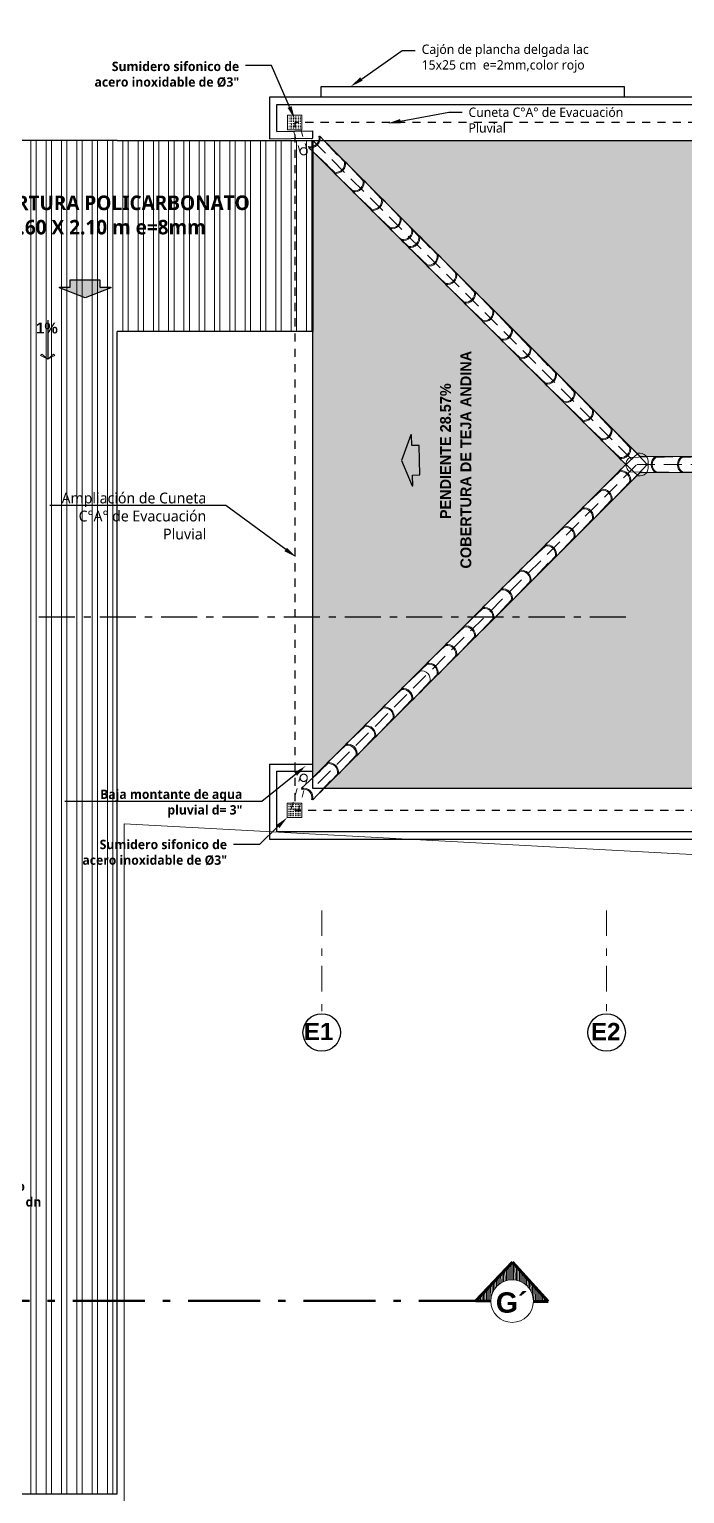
# Model space of a CAD drawing. Header units: metres. Extents: x 27 to 147, y -173 to 8.
# Drawn here: x 86.76 to 95.86, y -70.51 to -50.19 of the extents above; entities that cross this region are included whole.
import ezdxf
from ezdxf import colors
from ezdxf.entities.mleader import LeaderData, LeaderLine
from ezdxf.enums import TextEntityAlignment as Align
from ezdxf.math import Vec2, Vec3

# ---------------------------------------------------------------- set-up
doc = ezdxf.new("R2010")
doc.units = ezdxf.units.M
for name, pattern in [('1CORTE', [1.5, 1, -0.25, 0, -0.25]), ('ACAD_ISO03W100', [30, 12, -18]), ('ACAD_ISO04W100', [30, 24, -3, 0, -3]), ('DASHED2', [0.375, 0.25, -0.125]), ('Dot & Dashed', [0.670278, 0.352778, -0.176389, 0, -0.141111]), ('HIDDEN2', [0.1875, 0.125, -0.0625])]:
    doc.linetypes.add(name, pattern=pattern)
for name, color, linetype, lineweight in [('1', 7, 'Continuous', 5), ('2D Drafting - General_Pen_No__46', 7, 'Continuous', 25), ('A-TRAZO', 7, 'Continuous', 5), ('AA. Proyeccion Corte', 10, '1CORTE', 50), ('CORTE_EJE', 31, 'ACAD_ISO04W100', 80), ('Cotas varias El', 253, 'Continuous', 13), ('Estructura CAJON', 7, 'Continuous', 25), ('GRAFO 0 BLANCO', 7, 'Continuous', 0), ('grafo 2', 31, 'Continuous', 20), ('GRAFO 4', 7, 'Continuous', 30), ('GRAFO01', 7, 'Continuous', 0), ('I.S. CANALES EN TECHOS', 12, 'Continuous', 40), ('Interior - Mobiliario', 7, 'Continuous', 5), ('letras sr', 7, 'Continuous', 5), ('linea0016', 144, 'HIDDEN2', 9), ('Lineas Referencia', 73, 'Continuous', 13), ('Mobiliario interno', 251, 'Continuous', 0), ('teja andina', 252, 'Continuous', 0), ('TEJAS ANDINA', 253, 'Continuous', 0), ('TEXTOS-SUBTITULO', 7, 'Continuous', 30)]:
    doc.layers.add(name, color=color, linetype=linetype, lineweight=lineweight)
for name, color, linetype, lineweight, true_color in [('Estructura Compleja - Cubiertas_Pen_No__92', 7, 'Continuous', 13, 0xbf8080), ('Estructura – Carga_Pen_No__87', 7, 'Continuous', 20, 0x6a6a6a), ('Interior - Furniture _Pen_No__3', 7, 'Continuous', 18, 0xff6600), ('Interior - Mobiliario _Pluma_Nº__3', 7, 'Continuous', 18, 0xff6600)]:
    doc.layers.add(name, color=color, linetype=linetype, lineweight=lineweight, true_color=true_color)
doc.layers.add('perimetroooo', color=3, linetype='Continuous')
doc.styles.add('Generales', font='trebuc.ttf', dxfattribs={"height": 0.1})
doc.styles.add('GENERATED_STYLE_1', font='arialbd.ttf')
doc.styles.add('GENERATED_STYLE_2', font='arial.ttf')
doc.styles.add('Santa Rosa 1 50', font='trebuc.ttf')
doc.styles.get("Standard").update_dxf_attribs({"font": 'arial.ttf'})
doc.styles.add('TURBO_BASS', font='swisseb.ttf')

# ---------------------------------------------------------------- blocks, each defined once
blk = doc.blocks.new('Red 18')
at = {"layer": 'GRAFO 0 BLANCO', "linetype": 'Continuous'}
for p, q in [((0.05, 0.204), (0.046, 0.204)), ((0.046, 0.204), (0.046, 0.2)), ((0.046, 0.2), (0.046, 0.204)), ((0.046, 0.204), (0.05, 0.204)), ((0.05, 0.2), (0.05, 0.204)), ((0.05, 0.204), (0.05, 0.2)), ((0.079, 0.204), (0.071, 0.204)), ((0.071, 0.204), (0.071, 0.2)), ((0.071, 0.204), (0.079, 0.204)), ((0.071, 0.2), (0.071, 0.204)), ((0.079, 0.2), (0.079, 0.204)), ((0.079, 0.204), (0.079, 0.2)), ((0.113, 0.204), (0.104, 0.204)), ((0.104, 0.204), (0.104, 0.2)), ((0.104, 0.204), (0.113, 0.204)), ((0.104, 0.2), (0.104, 0.204)), ((0.113, 0.2), (0.113, 0.204)), ((0.113, 0.204), (0.113, 0.2)), ((0.146, 0.204), (0.138, 0.204)), ((0.138, 0.204), (0.138, 0.2)), ((0.138, 0.204), (0.146, 0.204)), ((0.138, 0.2), (0.138, 0.204)), ((0.146, 0.2), (0.146, 0.204)), ((0.146, 0.204), (0.146, 0.2)), ((0.179, 0.204), (0.171, 0.204)), ((0.171, 0.204), (0.171, 0.2)), ((0.171, 0.204), (0.179, 0.204)), ((0.171, 0.2), (0.171, 0.204)), ((0.179, 0.2), (0.179, 0.204)), ((0.179, 0.204), (0.179, 0.2)), ((0.204, 0.204), (0.2, 0.204)), ((0.2, 0.204), (0.2, 0.2)), ((0.2, 0.2), (0.2, 0.204)), ((0.2, 0.204), (0.204, 0.204)), ((0.204, 0.2), (0.204, 0.204)), ((0.204, 0.204), (0.204, 0.2)), ((0.046, 0.2), (0.05, 0.2)), ((0.05, 0.2), (0.046, 0.2)), ((0.05, 0.179), (0.046, 0.179)), ((0.046, 0.179), (0.046, 0.171)), ((0.046, 0.171), (0.046, 0.179)), ((0.046, 0.179), (0.05, 0.179)), ((0.046, 0.171), (0.05, 0.171)), ((0.05, 0.171), (0.046, 0.171)), ((0.05, 0.146), (0.046, 0.146)), ((0.046, 0.146), (0.046, 0.138)), ((0.046, 0.138), (0.046, 0.146)), ((0.046, 0.146), (0.05, 0.146)), ((0.046, 0.138), (0.05, 0.138)), ((0.05, 0.138), (0.046, 0.138)), ((0.05, 0.113), (0.046, 0.113)), ((0.046, 0.113), (0.046, 0.104)), ((0.046, 0.104), (0.046, 0.113)), ((0.046, 0.113), (0.05, 0.113)), ((0.046, 0.104), (0.05, 0.104)), ((0.05, 0.104), (0.046, 0.104)), ((0.05, 0.079), (0.046, 0.079)), ((0.046, 0.079), (0.046, 0.071)), ((0.046, 0.071), (0.046, 0.079)), ((0.046, 0.079), (0.05, 0.079)), ((0.046, 0.071), (0.05, 0.071)), ((0.05, 0.071), (0.046, 0.071)), ((0.05, 0.05), (0.046, 0.05)), ((0.046, 0.05), (0.046, 0.046)), ((0.046, 0.046), (0.046, 0.05)), ((0.046, 0.05), (0.05, 0.05)), ((0.046, 0.046), (0.05, 0.046)), ((0.05, 0.046), (0.046, 0.046)), ((0.05, 0.171), (0.05, 0.179)), ((0.05, 0.179), (0.05, 0.171)), ((0.05, 0.138), (0.05, 0.146)), ((0.05, 0.146), (0.05, 0.138)), ((0.05, 0.104), (0.05, 0.113)), ((0.05, 0.113), (0.05, 0.104)), ((0.05, 0.071), (0.05, 0.079)), ((0.05, 0.079), (0.05, 0.071)), ((0.05, 0.046), (0.05, 0.05)), ((0.05, 0.05), (0.05, 0.046)), ((0.071, 0.2), (0.079, 0.2)), ((0.079, 0.2), (0.071, 0.2)), ((0.079, 0.179), (0.071, 0.179)), ((0.071, 0.179), (0.071, 0.171)), ((0.071, 0.171), (0.071, 0.179)), ((0.071, 0.179), (0.079, 0.179)), ((0.071, 0.171), (0.079, 0.171)), ((0.079, 0.171), (0.071, 0.171)), ((0.079, 0.146), (0.071, 0.146)), ((0.071, 0.146), (0.071, 0.138)), ((0.071, 0.138), (0.071, 0.146)), ((0.071, 0.146), (0.079, 0.146)), ((0.071, 0.138), (0.079, 0.138)), ((0.079, 0.138), (0.071, 0.138)), ((0.079, 0.113), (0.071, 0.113)), ((0.071, 0.113), (0.071, 0.104)), ((0.071, 0.104), (0.071, 0.113)), ((0.071, 0.113), (0.079, 0.113)), ((0.071, 0.104), (0.079, 0.104)), ((0.079, 0.104), (0.071, 0.104)), ((0.079, 0.079), (0.071, 0.079)), ((0.071, 0.079), (0.071, 0.071)), ((0.071, 0.071), (0.071, 0.079)), ((0.071, 0.079), (0.079, 0.079)), ((0.071, 0.071), (0.079, 0.071)), ((0.079, 0.071), (0.071, 0.071)), ((0.079, 0.05), (0.071, 0.05)), ((0.071, 0.05), (0.071, 0.046)), ((0.071, 0.05), (0.079, 0.05)), ((0.071, 0.046), (0.071, 0.05)), ((0.071, 0.046), (0.079, 0.046)), ((0.079, 0.046), (0.071, 0.046)), ((0.079, 0.171), (0.079, 0.179)), ((0.079, 0.179), (0.079, 0.171)), ((0.079, 0.138), (0.079, 0.146)), ((0.079, 0.146), (0.079, 0.138)), ((0.079, 0.104), (0.079, 0.113)), ((0.079, 0.113), (0.079, 0.104)), ((0.079, 0.071), (0.079, 0.079)), ((0.079, 0.079), (0.079, 0.071)), ((0.079, 0.046), (0.079, 0.05)), ((0.079, 0.05), (0.079, 0.046)), ((0.104, 0.2), (0.113, 0.2)), ((0.113, 0.2), (0.104, 0.2)), ((0.113, 0.179), (0.104, 0.179)), ((0.104, 0.179), (0.104, 0.171)), ((0.104, 0.171), (0.104, 0.179)), ((0.104, 0.179), (0.113, 0.179)), ((0.104, 0.171), (0.113, 0.171)), ((0.113, 0.171), (0.104, 0.171)), ((0.113, 0.146), (0.104, 0.146)), ((0.104, 0.146), (0.104, 0.138)), ((0.104, 0.138), (0.104, 0.146)), ((0.104, 0.146), (0.113, 0.146)), ((0.104, 0.138), (0.113, 0.138)), ((0.113, 0.138), (0.104, 0.138)), ((0.113, 0.113), (0.104, 0.113)), ((0.104, 0.113), (0.104, 0.104)), ((0.104, 0.104), (0.104, 0.113)), ((0.104, 0.113), (0.113, 0.113)), ((0.104, 0.104), (0.113, 0.104)), ((0.113, 0.104), (0.104, 0.104)), ((0.113, 0.079), (0.104, 0.079)), ((0.104, 0.079), (0.104, 0.071)), ((0.104, 0.071), (0.104, 0.079)), ((0.104, 0.079), (0.113, 0.079)), ((0.104, 0.071), (0.113, 0.071)), ((0.113, 0.071), (0.104, 0.071)), ((0.113, 0.05), (0.104, 0.05)), ((0.104, 0.05), (0.104, 0.046)), ((0.104, 0.05), (0.113, 0.05)), ((0.104, 0.046), (0.104, 0.05)), ((0.104, 0.046), (0.113, 0.046)), ((0.113, 0.046), (0.104, 0.046)), ((0.113, 0.171), (0.113, 0.179)), ((0.113, 0.179), (0.113, 0.171)), ((0.113, 0.138), (0.113, 0.146)), ((0.113, 0.146), (0.113, 0.138)), ((0.113, 0.104), (0.113, 0.113)), ((0.113, 0.113), (0.113, 0.104)), ((0.113, 0.071), (0.113, 0.079)), ((0.113, 0.079), (0.113, 0.071)), ((0.113, 0.046), (0.113, 0.05)), ((0.113, 0.05), (0.113, 0.046)), ((0.138, 0.2), (0.146, 0.2)), ((0.146, 0.2), (0.138, 0.2)), ((0.146, 0.179), (0.138, 0.179)), ((0.138, 0.179), (0.138, 0.171)), ((0.138, 0.171), (0.138, 0.179)), ((0.138, 0.179), (0.146, 0.179)), ((0.138, 0.171), (0.146, 0.171)), ((0.146, 0.171), (0.138, 0.171)), ((0.146, 0.146), (0.138, 0.146)), ((0.138, 0.146), (0.138, 0.138)), ((0.138, 0.138), (0.138, 0.146)), ((0.138, 0.146), (0.146, 0.146)), ((0.138, 0.138), (0.146, 0.138)), ((0.146, 0.138), (0.138, 0.138)), ((0.146, 0.113), (0.138, 0.113)), ((0.138, 0.113), (0.138, 0.104)), ((0.138, 0.104), (0.138, 0.113)), ((0.138, 0.113), (0.146, 0.113)), ((0.138, 0.104), (0.146, 0.104)), ((0.146, 0.104), (0.138, 0.104)), ((0.146, 0.079), (0.138, 0.079)), ((0.138, 0.079), (0.138, 0.071)), ((0.138, 0.071), (0.138, 0.079)), ((0.138, 0.079), (0.146, 0.079)), ((0.138, 0.071), (0.146, 0.071)), ((0.146, 0.071), (0.138, 0.071)), ((0.146, 0.05), (0.138, 0.05)), ((0.138, 0.05), (0.138, 0.046)), ((0.138, 0.05), (0.146, 0.05)), ((0.138, 0.046), (0.138, 0.05)), ((0.138, 0.046), (0.146, 0.046)), ((0.146, 0.046), (0.138, 0.046)), ((0.146, 0.171), (0.146, 0.179)), ((0.146, 0.179), (0.146, 0.171)), ((0.146, 0.138), (0.146, 0.146)), ((0.146, 0.146), (0.146, 0.138)), ((0.146, 0.104), (0.146, 0.113)), ((0.146, 0.113), (0.146, 0.104)), ((0.146, 0.071), (0.146, 0.079)), ((0.146, 0.079), (0.146, 0.071)), ((0.146, 0.046), (0.146, 0.05)), ((0.146, 0.05), (0.146, 0.046)), ((0.171, 0.2), (0.179, 0.2)), ((0.179, 0.2), (0.171, 0.2)), ((0.179, 0.179), (0.171, 0.179)), ((0.171, 0.179), (0.171, 0.171)), ((0.171, 0.171), (0.171, 0.179)), ((0.171, 0.179), (0.179, 0.179)), ((0.171, 0.171), (0.179, 0.171)), ((0.179, 0.171), (0.171, 0.171)), ((0.179, 0.146), (0.171, 0.146)), ((0.171, 0.146), (0.171, 0.138)), ((0.171, 0.138), (0.171, 0.146)), ((0.171, 0.146), (0.179, 0.146)), ((0.171, 0.138), (0.179, 0.138)), ((0.179, 0.138), (0.171, 0.138)), ((0.179, 0.113), (0.171, 0.113)), ((0.171, 0.113), (0.171, 0.104)), ((0.171, 0.104), (0.171, 0.113)), ((0.171, 0.113), (0.179, 0.113)), ((0.171, 0.104), (0.179, 0.104)), ((0.179, 0.104), (0.171, 0.104)), ((0.179, 0.079), (0.171, 0.079)), ((0.171, 0.079), (0.171, 0.071)), ((0.171, 0.071), (0.171, 0.079)), ((0.171, 0.079), (0.179, 0.079)), ((0.171, 0.071), (0.179, 0.071)), ((0.179, 0.071), (0.171, 0.071)), ((0.179, 0.05), (0.171, 0.05)), ((0.171, 0.05), (0.171, 0.046)), ((0.171, 0.05), (0.179, 0.05)), ((0.171, 0.046), (0.171, 0.05)), ((0.171, 0.046), (0.179, 0.046)), ((0.179, 0.046), (0.171, 0.046)), ((0.179, 0.171), (0.179, 0.179)), ((0.179, 0.179), (0.179, 0.171)), ((0.179, 0.138), (0.179, 0.146)), ((0.179, 0.146), (0.179, 0.138)), ((0.179, 0.104), (0.179, 0.113)), ((0.179, 0.113), (0.179, 0.104)), ((0.179, 0.071), (0.179, 0.079)), ((0.179, 0.079), (0.179, 0.071)), ((0.179, 0.046), (0.179, 0.05)), ((0.179, 0.05), (0.179, 0.046)), ((0.2, 0.2), (0.204, 0.2)), ((0.204, 0.2), (0.2, 0.2)), ((0.204, 0.179), (0.2, 0.179)), ((0.2, 0.179), (0.2, 0.171)), ((0.2, 0.171), (0.2, 0.179)), ((0.2, 0.179), (0.204, 0.179)), ((0.2, 0.171), (0.204, 0.171)), ((0.204, 0.171), (0.2, 0.171)), ((0.204, 0.146), (0.2, 0.146)), ((0.2, 0.146), (0.2, 0.138)), ((0.2, 0.138), (0.2, 0.146)), ((0.2, 0.146), (0.204, 0.146)), ((0.2, 0.138), (0.204, 0.138)), ((0.204, 0.138), (0.2, 0.138)), ((0.204, 0.113), (0.2, 0.113)), ((0.2, 0.113), (0.2, 0.104)), ((0.2, 0.104), (0.2, 0.113)), ((0.2, 0.113), (0.204, 0.113)), ((0.2, 0.104), (0.204, 0.104)), ((0.204, 0.104), (0.2, 0.104)), ((0.204, 0.079), (0.2, 0.079)), ((0.2, 0.079), (0.2, 0.071)), ((0.2, 0.071), (0.2, 0.079)), ((0.2, 0.079), (0.204, 0.079)), ((0.2, 0.071), (0.204, 0.071)), ((0.204, 0.071), (0.2, 0.071)), ((0.204, 0.05), (0.2, 0.05)), ((0.2, 0.05), (0.2, 0.046)), ((0.2, 0.046), (0.2, 0.05)), ((0.2, 0.05), (0.204, 0.05)), ((0.2, 0.046), (0.204, 0.046)), ((0.204, 0.046), (0.2, 0.046)), ((0.204, 0.171), (0.204, 0.179)), ((0.204, 0.179), (0.204, 0.171)), ((0.204, 0.138), (0.204, 0.146)), ((0.204, 0.146), (0.204, 0.138)), ((0.204, 0.104), (0.204, 0.113)), ((0.204, 0.113), (0.204, 0.104)), ((0.204, 0.071), (0.204, 0.079)), ((0.204, 0.079), (0.204, 0.071)), ((0.204, 0.046), (0.204, 0.05)), ((0.204, 0.05), (0.204, 0.046))]:
    blk.add_line(p, q, dxfattribs=at)
at = {"layer": 'GRAFO01'}
blk.add_lwpolyline([(0.025, 0.025), (0.225, 0.025), (0.225, 0.225), (0.025, 0.225)], close=True, dxfattribs=at)
at = {"layer": 'Interior - Mobiliario _Pluma_Nº__3', "linetype": 'Continuous'}
for p, q in [((0.225, 0.225), (0.025, 0.225)), ((0.025, 0.225), (0.025, 0.025)), ((0.225, 0.025), (0.225, 0.225)), ((0.025, 0.025), (0.225, 0.025))]:
    blk.add_line(p, q, dxfattribs=at)
blk = doc.blocks.new('FLECHA')
at = {"layer": 'grafo 2', "ltscale": 0.05}
for p, q in [((674350.407, 8489809.493, -2.952), (674350.357, 8489809.393, -2.952)), ((674350.407, 8489809.493, -2.952), (674350.426, 8489809.474, -2.952)), ((674350.426, 8489809.474, -2.952), (674350.357, 8489809.393, -2.952)), ((674350.426, 8489809.312, -2.952), (674350.357, 8489809.393, -2.952)), ((674350.407, 8489809.293, -2.952), (674350.426, 8489809.312, -2.952))]:
    blk.add_line(p, q, dxfattribs=at)
at = {"layer": 'grafo 2', "lineweight": 25}
blk.add_line((674350.899, 8489809.393, -2.952), (674350.357, 8489809.393, -2.952), dxfattribs=at)
at = {"layer": 'grafo 2'}
blk.add_line((674350.357, 8489809.393, -2.952), (674350.407, 8489809.293, -2.952), dxfattribs=at)

msp = doc.modelspace()

# ---------------------------------------------------------------- hatches: boundary and pattern name
at = {"layer": '1', "lineweight": 5}
h = msp.add_hatch(dxfattribs=at)
h.set_pattern_fill('_USER,_O', scale=0.02, angle=810, pattern_type=0)
h.set_pattern_definition([(90.373563, (244.574313, -124.20499), (0.019999575, 0.000130397), [])])
h.paths.add_polyline_path([(93.462, -67.544, -0.414214), (93.756, -67.842), (93.962, -67.843), (93.464, -67.298), (92.958, -67.836), (93.164, -67.838, -0.414214)])
h = msp.add_hatch(dxfattribs=at)
h.set_pattern_fill('_USER,_O', scale=0.02, angle=810, pattern_type=0)
h.set_pattern_definition([(90.373563, (244.574313, -124.20499), (0.019999575, 0.000130397), [])])
h.paths.add_polyline_path([(93.462, -67.544, -0.414214), (93.756, -67.842), (93.962, -67.843), (93.464, -67.298), (92.958, -67.836), (93.164, -67.838, -0.414214)])
at = {"layer": 'Interior - Furniture _Pen_No__3', "true_color": 0x939598}
h = msp.add_hatch(color=252, dxfattribs=at)
h.dxf.hatch_style = 1
h.paths.add_polyline_path([(87.534, -53.918), (87.89, -53.78), (87.89, -53.771), (87.739, -53.771), (87.738, -53.669), (87.329, -53.67), (87.329, -53.772), (87.178, -53.772), (87.178, -53.782)])
h = msp.add_hatch(color=252, dxfattribs=at)
h.dxf.hatch_style = 1
h.paths.add_polyline_path([(92.171, -55.966), (92.069, -55.969), (92.066, -55.818), (92.056, -55.818), (91.927, -56.177), (92.072, -56.529), (92.082, -56.529), (92.078, -56.378), (92.181, -56.376)])
at = {"layer": 'Mobiliario interno'}
h = msp.add_hatch(dxfattribs=at)
h.set_pattern_fill('STEEL', color=256, scale=1.7, angle=45)
h.set_pattern_definition([(90, (285.9685, 287.55426), (-0.2125, 0), []), (90, (285.89337, 287.62939), (-0.2125, 0), [])])
h.paths.add_polyline_path([(84.284, -70.51), (87.977, -70.51), (87.977, -54.383), (90.739, -54.388), (90.75, -51.729), (84.283, -51.736), (84.284, -56.352), (84.283, -56.352)])
at = {"layer": 'TEJAS ANDINA'}
h = msp.add_hatch(dxfattribs=at)
h.set_pattern_fill('SPANTIL1', color=256, scale=0.2, angle=180, style=2, pattern_type=2)
h.set_pattern_definition([(94.9697, (287.440507, 279.360739), (0.1999982614, -2.4000002103), [0.1846944, -4.4326642]), (0, (287.4245, 279.54474), (0.2, 0.2), [0.016, -0.184]), (180, (287.6245, 279.56074), (-0.2, -0.2), [0.056, -0.144]), (270, (287.5685, 279.56074), (0.2, -0.2), [0.02, -0.18]), (90, (287.4405, 279.54074), (-0.2, 0.2), [0.02, -0.18]), (180, (287.4405, 279.56074), (-0.2, -0.2), [0.016, -0.184]), (180, (287.6245, 279.54474), (-0.2, -0.2), [0.04, -0.16]), (265.0303, (287.584507, 279.544739), (-0.1999982614, -2.4000002103), [0.1846944, -4.4326642]), (232.6961, (287.584507, 279.534739), (2.59999717798, 3.40000214834), [0.0528016, -5.22735]), (198.4349, (287.55251, 279.49274), (-0.400000087, -0.199999681), [0.0505964, -0.581859]), (161.5651, (287.50451, 279.47674), (0.400000087, -0.199999681), [0.0505964, -0.581859]), (127.3039, (287.456507, 279.492739), (-2.59999717798, 3.40000214834), [0.0528016, -5.22735]), (200.2249, (287.542507, 279.506739), (2.19999945287, 0.80000166712), [0.040497, -4.0091944]), (159.7751, (287.504507, 279.492739), (-2.19999945287, 0.80000166712), [0.040497, -4.0091944]), (127.4054, (287.466507, 279.506739), (-2.00000199052, 2.599998493), [0.0428018, -4.237385]), (232.5946, (287.568507, 279.540739), (2.00000199052, 2.599998493), [0.0428018, -4.237385])])
h.paths.add_polyline_path([(126.118, -56.105), (130.481, -51.736), (90.849, -51.736), (95.237, -56.129), (113.92, -56.114)])
h = msp.add_hatch(dxfattribs=at)
h.set_pattern_fill('SPANTIL1', color=256, scale=0.2, angle=270, style=2, pattern_type=2)
h.set_pattern_definition([(184.9697, (287.824507, 279.376739), (2.4000002103, 0.1999982614), [0.1846944, -4.4326642]), (90, (287.6405, 279.36074), (-0.2, 0.2), [0.016, -0.184]), (270, (287.6245, 279.56074), (0.2, -0.2), [0.056, -0.144]), (0, (287.6245, 279.50474), (0.2, 0.2), [0.02, -0.18]), (180, (287.6445, 279.37674), (-0.2, -0.2), [0.02, -0.18]), (270, (287.6245, 279.37674), (0.2, -0.2), [0.016, -0.184]), (270, (287.6405, 279.56074), (0.2, -0.2), [0.04, -0.16]), (355.0303, (287.640507, 279.520739), (2.4000002103, -0.1999982614), [0.1846944, -4.4326642]), (322.6961, (287.650507, 279.520739), (-3.40000214834, 2.59999717798), [0.0528016, -5.22735]), (288.4349, (287.69251, 279.48874), (0.199999681, -0.400000087), [0.0505964, -0.581859]), (251.5651, (287.70851, 279.44074), (0.199999681, 0.400000087), [0.0505964, -0.581859]), (217.3039, (287.692507, 279.392739), (-3.40000214834, -2.59999717798), [0.0528016, -5.22735]), (290.2249, (287.678507, 279.478739), (-0.80000166712, 2.19999945287), [0.040497, -4.0091944]), (249.7751, (287.692507, 279.440739), (-0.80000166712, -2.19999945287), [0.040497, -4.0091944]), (217.4054, (287.678507, 279.402739), (-2.599998493, -2.00000199052), [0.0428018, -4.237385]), (322.5946, (287.644507, 279.504739), (-2.599998493, 2.00000199052), [0.0428018, -4.237385])])
h.paths.add_polyline_path([(95.041, -56.233), (90.693, -51.891), (90.693, -60.572)])
h = msp.add_hatch(dxfattribs=at)
h.set_pattern_fill('SPANTIL1', color=256, scale=0.2, style=2, pattern_type=2)
h.set_pattern_definition([(274.9697, (287.808507, 279.760739), (-0.1999982614, 2.4000002103), [0.1846944, -4.4326642]), (180, (287.8245, 279.57674), (-0.2, -0.2), [0.016, -0.184]), (0, (287.6245, 279.56074), (0.2, 0.2), [0.056, -0.144]), (90, (287.6805, 279.56074), (-0.2, 0.2), [0.02, -0.18]), (270, (287.8085, 279.58074), (0.2, -0.2), [0.02, -0.18]), (0, (287.8085, 279.56074), (0.2, 0.2), [0.016, -0.184]), (0, (287.6245, 279.57674), (0.2, 0.2), [0.04, -0.16]), (85.0303, (287.664507, 279.576739), (0.1999982614, 2.4000002103), [0.1846944, -4.4326642]), (52.6961, (287.664507, 279.586739), (-2.59999717798, -3.40000214834), [0.0528016, -5.22735]), (18.4349, (287.69651, 279.62874), (0.400000087, 0.199999681), [0.0505964, -0.581859]), (341.5651, (287.74451, 279.64474), (-0.400000087, 0.199999681), [0.0505964, -0.581859]), (307.3039, (287.792507, 279.628739), (2.59999717798, -3.40000214834), [0.0528016, -5.22735]), (20.2249, (287.706507, 279.614739), (-2.19999945287, -0.80000166712), [0.040497, -4.0091944]), (339.7751, (287.744507, 279.628739), (2.19999945287, -0.80000166712), [0.040497, -4.0091944]), (307.4054, (287.782507, 279.614739), (2.00000199052, -2.599998493), [0.0428018, -4.237385]), (52.5946, (287.680507, 279.580739), (-2.00000199052, -2.599998493), [0.0428018, -4.237385])])
h.paths.add_polyline_path([(95.235, -56.337), (90.849, -60.728), (130.479, -60.728), (126.102, -56.347), (107.418, -56.342)])

# ---------------------------------------------------------------- linework, layer by layer
at = {"layer": '1', "color": 7}
msp.add_circle((93.46, -67.838), 0.296, dxfattribs=at)
msp.add_circle((93.46, -67.838), 0.296, dxfattribs=at)
at = {"layer": 'A-TRAZO', "color": 31, "lineweight": 30, "true_color": 0xfecc66}
for points in [[(87.977, -51.736), (84.306, -51.736), (84.306, -70.51), (87.977, -70.51), (87.977, -54.386)], [(87.977, -51.736), (90.693, -51.736), (90.693, -54.386), (87.977, -54.386)]]:
    msp.add_lwpolyline(points, dxfattribs=at)
at = {"layer": 'AA. Proyeccion Corte', "color": 7, "lineweight": 30, "ltscale": 0.5}
msp.add_line((95.04, -58.349), (86.832, -58.348), dxfattribs=at)
at = {"layer": 'AA. Proyeccion Corte', "color": 7}
for p, q in [((93.164, -67.836), (81.048, -67.836)), ((93.164, -67.843), (93.164, -67.843))]:
    msp.add_line(p, q, dxfattribs=at)
at = {"layer": 'CORTE_EJE', "color": 7, "linetype": 'ACAD_ISO04W100', "ltscale": 0.8}
msp.add_lwpolyline([(93.164, -67.838), (92.958, -67.836), (93.464, -67.298), (93.962, -67.843), (93.756, -67.842)], dxfattribs=at)
msp.add_lwpolyline([(93.164, -67.838), (92.958, -67.836), (93.464, -67.298), (93.962, -67.843), (93.756, -67.842)], dxfattribs=at)
at = {"layer": 'Cotas varias El', "linetype": 'Dot & Dashed'}
for p, q in [((90.818, -62.418), (90.818, -63.852)), ((94.772, -62.418), (94.772, -63.852))]:
    msp.add_line(p, q, dxfattribs=at)
at = {"layer": 'Estructura CAJON'}
msp.add_lwpolyline([(90.811, -51.136), (90.811, -50.986), (95.016, -50.986), (95.016, -51.136)], close=True, dxfattribs=at)
at = {"layer": 'Estructura Compleja - Cubiertas_Pen_No__92', "linetype": 'Continuous', "lineweight": 13, "flags": 128}
msp.add_lwpolyline([(90.693, -60.14), (90.693, -60.04)], dxfattribs=at)
at = {"layer": 'Estructura – Carga_Pen_No__87', "linetype": 'DASHED2', "flags": 128}
for points in [[(90.693, -51.736), (95.193, -56.232), (90.693, -60.728)], [(95.193, -56.232), (126.135, -56.232)]]:
    msp.add_lwpolyline(points, dxfattribs=at)
at = {"layer": 'GRAFO 0 BLANCO', "color": 7}
msp.add_lwpolyline([(128.571, -2.288), (139.003, -54.576), (139.003, -54.576), (139.003, -54.576), (139.003, -54.576), (139.003, -54.576), (139.003, -54.576), (139.003, -54.576), (139.003, -54.576), (139.003, -54.576), (139.003, -54.576), (140.661, -64.057), (140.661, -64.057), (140.661, -64.057), (140.661, -64.057), (140.661, -64.057), (140.661, -64.057), (88.078, -61.217), (88.078, -71.03), (33.094, -68.411)], dxfattribs=at)
at = {"layer": 'GRAFO 4', "linetype": 'Continuous'}
for p, q in [((131.235, -51.136), (90.093, -51.136)), ((90.093, -51.136), (90.093, -51.714)), ((90.193, -51.612), (90.193, -51.236)), ((90.193, -51.236), (131.135, -51.236)), ((90.093, -60.387), (90.093, -61.428)), ((90.093, -60.387), (90.689, -60.387)), ((90.193, -61.328), (90.193, -60.487)), ((90.193, -60.487), (90.689, -60.487)), ((90.693, -61.328), (90.193, -61.328)), ((90.793, -61.328), (90.693, -61.328)), ((130.535, -61.328), (90.793, -61.328)), ((90.793, -61.328), (90.793, -61.328)), ((90.093, -61.428), (90.693, -61.428)), ((90.693, -61.428), (130.635, -61.428))]:
    msp.add_line(p, q, dxfattribs=at)
for points in [[(90.193, -51.612), (90.693, -51.604)], [(90.693, -51.704), (90.693, -51.604)], [(90.093, -51.714), (90.693, -51.704)]]:
    msp.add_lwpolyline(points, dxfattribs=at)
at = {"layer": 'GRAFO 4', "linetype": 'Continuous', "flags": 128}
for points in [[(87.89, -53.771), (87.89, -53.78), (87.534, -53.918), (87.178, -53.782), (87.178, -53.772), (87.329, -53.772), (87.329, -53.67), (87.738, -53.669), (87.739, -53.771)], [(92.066, -55.818), (92.056, -55.818), (91.927, -56.177), (92.072, -56.529), (92.082, -56.529), (92.078, -56.378), (92.181, -56.376), (92.171, -55.966), (92.069, -55.969)]]:
    msp.add_lwpolyline(points, close=True, dxfattribs=at)
at = {"layer": 'GRAFO 4', "linetype": 'Continuous'}
for centre in [(90.818, -64.112), (94.772, -64.112)]:
    msp.add_circle(centre, 0.26, dxfattribs=at)
at = {"layer": 'I.S. CANALES EN TECHOS', "linetype": 'DASHED2', "lineweight": 0, "ltscale": 0.1}
for points in [[(90.52, -51.901), (90.395, -51.501)], [(90.616, -51.871), (90.491, -51.471)], [(90.395, -61.014), (90.52, -60.564)], [(90.491, -61.041), (90.616, -60.591)]]:
    msp.add_lwpolyline(points, dxfattribs=at)
at = {"layer": 'I.S. CANALES EN TECHOS', "linetype": 'ACAD_ISO03W100', "lineweight": 0}
for centre in [(90.568, -51.886), (90.568, -60.578)]:
    msp.add_circle(centre, 0.05, dxfattribs=at)
at = {"layer": 'linea0016', "linetype": 'HIDDEN2', "lineweight": 30, "ltscale": 0.9, "flags": 128}
msp.add_lwpolyline([(130.885, -61.028), (130.885, -51.486), (90.443, -51.486), (90.443, -61.028)], close=True, dxfattribs=at)
at = {"layer": 'perimetroooo', "color": 252}
msp.add_lwpolyline([(90.693, -51.736), (130.635, -51.736), (130.635, -60.728), (90.693, -60.728)], close=True, dxfattribs=at)
at = {"layer": 'teja andina'}
for p, q in [((90.792, -51.678), (90.778, -51.68)), ((91.035, -51.938), (90.792, -51.678)), ((91.133, -52.033), (90.889, -51.773)), ((90.637, -51.836), (90.639, -51.823)), ((90.896, -52.08), (90.637, -51.836)), ((90.994, -52.176), (90.734, -51.932)), ((90.991, -52.189), (90.994, -52.176)), ((91.251, -52.433), (90.991, -52.189)), ((91.146, -52.03), (91.133, -52.033)), ((91.39, -52.291), (91.146, -52.03)), ((91.404, -52.288), (91.39, -52.291)), ((91.404, -52.288), (91.39, -52.291)), ((91.647, -52.548), (91.404, -52.288)), ((91.249, -52.447), (91.251, -52.433)), ((91.249, -52.447), (91.251, -52.433)), ((91.509, -52.69), (91.249, -52.447)), ((91.509, -52.69), (91.249, -52.447)), ((91.661, -52.545), (91.647, -52.548)), ((91.905, -52.805), (91.661, -52.545)), ((91.506, -52.704), (91.509, -52.69)), ((91.506, -52.704), (91.509, -52.69)), ((91.766, -52.948), (91.506, -52.704)), ((91.918, -52.803), (91.905, -52.805)), ((92.162, -53.063), (91.918, -52.803)), ((91.763, -52.961), (91.766, -52.948)), ((92.023, -53.205), (91.763, -52.961)), ((92.078, -52.964), (92.064, -52.967)), ((92.322, -53.225), (92.078, -52.964)), ((91.923, -53.123), (91.926, -53.109)), ((92.183, -53.367), (91.923, -53.123)), ((92.021, -53.219), (92.023, -53.205)), ((92.28, -53.462), (92.021, -53.219)), ((92.28, -53.462), (92.021, -53.219)), ((92.176, -53.06), (92.162, -53.063)), ((92.419, -53.32), (92.176, -53.06)), ((92.419, -53.32), (92.176, -53.06)), ((92.433, -53.317), (92.419, -53.32)), ((92.677, -53.577), (92.433, -53.317)), ((92.278, -53.476), (92.28, -53.462)), ((92.538, -53.72), (92.278, -53.476)), ((92.69, -53.575), (92.677, -53.577)), ((92.69, -53.575), (92.677, -53.577)), ((92.934, -53.835), (92.69, -53.575)), ((92.535, -53.733), (92.538, -53.72)), ((92.535, -53.733), (92.538, -53.72)), ((92.795, -53.977), (92.535, -53.733)), ((92.795, -53.977), (92.535, -53.733)), ((92.948, -53.832), (92.934, -53.835)), ((93.191, -54.092), (92.948, -53.832)), ((92.793, -53.991), (92.795, -53.977)), ((92.793, -53.991), (92.795, -53.977)), ((93.052, -54.234), (92.793, -53.991)), ((93.05, -54.248), (93.052, -54.234)), ((93.205, -54.089), (93.191, -54.092)), ((93.448, -54.349), (93.205, -54.089)), ((93.31, -54.492), (93.05, -54.248)), ((93.462, -54.347), (93.448, -54.349)), ((93.706, -54.607), (93.462, -54.347)), ((93.307, -54.505), (93.31, -54.492)), ((93.567, -54.749), (93.307, -54.505)), ((93.719, -54.604), (93.706, -54.607)), ((93.963, -54.864), (93.719, -54.604)), ((93.564, -54.763), (93.567, -54.749)), ((93.824, -55.006), (93.564, -54.763)), ((94.061, -54.96), (93.817, -54.699)), ((93.922, -55.102), (93.662, -54.858)), ((94.074, -54.957), (94.061, -54.96)), ((94.318, -55.217), (94.074, -54.957)), ((93.919, -55.116), (93.922, -55.102)), ((94.179, -55.359), (93.919, -55.116)), ((94.332, -55.214), (94.318, -55.217)), ((94.332, -55.214), (94.318, -55.217)), ((94.575, -55.474), (94.332, -55.214)), ((94.177, -55.373), (94.179, -55.359)), ((94.177, -55.373), (94.179, -55.359)), ((94.436, -55.617), (94.177, -55.373)), ((94.436, -55.617), (94.177, -55.373)), ((94.434, -55.63), (94.436, -55.617)), ((94.434, -55.63), (94.436, -55.617)), ((94.694, -55.874), (94.434, -55.63)), ((94.589, -55.472), (94.575, -55.474)), ((94.832, -55.732), (94.589, -55.472)), ((94.846, -55.729), (94.832, -55.732)), ((95.09, -55.989), (94.846, -55.729)), ((94.691, -55.888), (94.694, -55.874)), ((94.951, -56.131), (94.691, -55.888)), ((95.208, -56.075), (94.948, -56.319)), ((95.103, -55.986), (95.09, -55.989)), ((95.347, -56.246), (95.103, -55.986)), ((94.948, -56.145), (94.951, -56.131)), ((95.208, -56.389), (94.948, -56.145)), ((95.093, -56.133), (95.449, -56.122)), ((95.347, -56.217), (95.103, -56.478)), ((95.449, -56.122), (95.457, -56.133)), ((95.457, -56.133), (95.813, -56.122)), ((95.813, -56.122), (95.821, -56.133)), ((95.821, -56.133), (96.177, -56.122)), ((94.951, -56.332), (94.691, -56.576)), ((95.09, -56.475), (94.846, -56.735)), ((94.948, -56.319), (94.951, -56.332)), ((95.103, -56.478), (95.09, -56.475)), ((95.095, -56.332), (95.452, -56.344)), ((95.452, -56.344), (95.459, -56.332)), ((95.459, -56.332), (95.816, -56.344)), ((95.816, -56.344), (95.823, -56.332)), ((95.823, -56.332), (96.179, -56.344)), ((94.694, -56.59), (94.434, -56.833)), ((94.691, -56.576), (94.694, -56.59)), ((94.436, -56.847), (94.177, -57.091)), ((94.436, -56.847), (94.177, -57.091)), ((94.434, -56.833), (94.436, -56.847)), ((94.434, -56.833), (94.436, -56.847)), ((94.832, -56.732), (94.589, -56.992)), ((94.846, -56.735), (94.832, -56.732)), ((94.177, -57.091), (94.179, -57.104)), ((94.177, -57.091), (94.179, -57.104)), ((94.575, -56.989), (94.332, -57.25)), ((94.589, -56.992), (94.575, -56.989)), ((94.179, -57.104), (93.919, -57.348)), ((94.318, -57.247), (94.074, -57.507)), ((94.332, -57.25), (94.318, -57.247)), ((94.332, -57.25), (94.318, -57.247)), ((93.824, -57.457), (93.564, -57.701)), ((93.922, -57.362), (93.662, -57.605)), ((93.919, -57.348), (93.922, -57.362)), ((93.564, -57.701), (93.567, -57.715)), ((93.963, -57.6), (93.719, -57.86)), ((94.061, -57.504), (93.817, -57.764)), ((94.074, -57.507), (94.061, -57.504)), ((93.567, -57.715), (93.307, -57.958)), ((93.706, -57.857), (93.462, -58.117)), ((93.719, -57.86), (93.706, -57.857)), ((93.31, -57.972), (93.05, -58.216)), ((93.307, -57.958), (93.31, -57.972)), ((93.052, -58.229), (92.793, -58.473)), ((93.05, -58.216), (93.052, -58.229)), ((93.448, -58.114), (93.205, -58.374)), ((93.462, -58.117), (93.448, -58.114)), ((92.795, -58.487), (92.535, -58.73)), ((92.795, -58.487), (92.535, -58.73)), ((92.793, -58.473), (92.795, -58.487)), ((92.793, -58.473), (92.795, -58.487)), ((93.191, -58.372), (92.948, -58.632)), ((93.205, -58.374), (93.191, -58.372)), ((92.934, -58.629), (92.69, -58.889)), ((92.948, -58.632), (92.934, -58.629)), ((92.538, -58.744), (92.278, -58.988)), ((92.677, -58.886), (92.433, -59.146)), ((92.535, -58.73), (92.538, -58.744)), ((92.535, -58.73), (92.538, -58.744)), ((92.69, -58.889), (92.677, -58.886)), ((92.69, -58.889), (92.677, -58.886)), ((92.183, -59.097), (91.923, -59.341)), ((92.183, -59.097), (91.923, -59.341)), ((92.28, -59.001), (92.021, -59.245)), ((92.278, -58.988), (92.28, -59.001)), ((92.322, -59.239), (92.078, -59.499)), ((92.322, -59.239), (92.078, -59.499)), ((92.419, -59.144), (92.176, -59.404)), ((92.433, -59.146), (92.419, -59.144)), ((91.926, -59.354), (91.666, -59.598)), ((92.064, -59.497), (91.821, -59.757)), ((91.923, -59.341), (91.926, -59.354)), ((91.923, -59.341), (91.926, -59.354)), ((92.078, -59.499), (92.064, -59.497)), ((92.078, -59.499), (92.064, -59.497)), ((91.668, -59.612), (91.409, -59.855)), ((91.666, -59.598), (91.668, -59.612)), ((91.411, -59.869), (91.151, -60.113)), ((91.411, -59.869), (91.151, -60.113)), ((91.409, -59.855), (91.411, -59.869)), ((91.409, -59.855), (91.411, -59.869)), ((91.807, -59.754), (91.564, -60.014)), ((91.821, -59.757), (91.807, -59.754)), ((91.154, -60.126), (90.894, -60.37)), ((91.151, -60.113), (91.154, -60.126)), ((91.151, -60.113), (91.154, -60.126)), ((91.55, -60.011), (91.306, -60.271)), ((91.564, -60.014), (91.55, -60.011)), ((91.293, -60.269), (91.049, -60.529)), ((91.306, -60.271), (91.293, -60.269)), ((91.306, -60.271), (91.293, -60.269)), ((90.799, -60.479), (90.539, -60.723)), ((90.896, -60.384), (90.637, -60.627)), ((91.035, -60.526), (90.792, -60.786)), ((90.894, -60.37), (90.896, -60.384)), ((91.049, -60.529), (91.035, -60.526)), ((90.539, -60.723), (90.542, -60.737)), ((90.938, -60.621), (90.694, -60.882)), ((90.694, -60.882), (90.68, -60.879))]:
    msp.add_line(p, q, dxfattribs=at)
for points in [[(130.479, -51.736), (126.089, -56.122), (95.238, -56.122), (90.849, -51.736)], [(90.693, -51.891), (95.037, -56.232), (90.693, -60.572)], [(90.849, -60.728), (95.238, -56.342), (126.089, -56.342), (130.479, -60.728)]]:
    msp.add_lwpolyline(points, close=True, dxfattribs=at)
for centre, radius, start, end in [((90.661, -51.705), 0.134, 259.6047, 11.7879), ((90.661, -51.705), 0.12, 259.6047, 11.7879), ((91.016, -52.058), 0.134, 259.6047, 11.7879), ((91.016, -52.058), 0.12, 259.6047, 11.7879), ((91.273, -52.315), 0.134, 259.6047, 11.7879), ((91.273, -52.315), 0.134, 259.6047, 11.7879), ((91.273, -52.315), 0.12, 259.6047, 11.7879), ((91.273, -52.315), 0.12, 259.6047, 11.7879), ((91.53, -52.572), 0.134, 259.6047, 11.7879), ((91.53, -52.572), 0.12, 259.6047, 11.7879), ((91.787, -52.83), 0.134, 259.6047, 11.7879), ((91.787, -52.83), 0.12, 259.6047, 11.7879), ((91.947, -52.992), 0.134, 259.6047, 11.7879), ((91.947, -52.992), 0.12, 259.6047, 11.7879), ((92.045, -53.087), 0.134, 259.6047, 11.7879), ((92.045, -53.087), 0.12, 259.6047, 11.7879), ((92.302, -53.345), 0.134, 259.6047, 11.7879), ((92.302, -53.345), 0.12, 259.6047, 11.7879), ((92.302, -53.345), 0.12, 259.6047, 11.7879), ((92.559, -53.602), 0.134, 259.6047, 11.7879), ((92.559, -53.602), 0.134, 259.6047, 11.7879), ((92.559, -53.602), 0.12, 259.6047, 11.7879), ((92.559, -53.602), 0.12, 259.6047, 11.7879), ((92.817, -53.859), 0.134, 259.6047, 11.7879), ((92.817, -53.859), 0.12, 259.6047, 11.7879), ((93.074, -54.117), 0.134, 259.6047, 11.7879), ((93.074, -54.117), 0.12, 259.6047, 11.7879), ((93.331, -54.374), 0.134, 259.6047, 11.7879), ((93.331, -54.374), 0.12, 259.6047, 11.7879), ((93.589, -54.631), 0.134, 259.6047, 11.7879), ((93.589, -54.631), 0.12, 259.6047, 11.7879), ((93.589, -54.631), 0.12, 259.6047, 11.7879), ((93.943, -54.984), 0.134, 259.6047, 11.7879), ((93.943, -54.984), 0.12, 259.6047, 11.7879), ((94.201, -55.241), 0.134, 259.6047, 11.7879), ((94.201, -55.241), 0.134, 259.6047, 11.7879), ((94.201, -55.241), 0.12, 259.6047, 11.7879), ((94.201, -55.241), 0.12, 259.6047, 11.7879), ((94.458, -55.499), 0.134, 259.6047, 11.7879), ((94.458, -55.499), 0.12, 259.6047, 11.7879), ((94.715, -55.756), 0.134, 259.6047, 11.7879), ((94.715, -55.756), 0.12, 259.6047, 11.7879), ((94.973, -56.014), 0.134, 259.6047, 11.7879), ((94.973, -56.014), 0.12, 259.6047, 11.7879), ((95.23, -56.193), 0.12, 348.2121, 100.3953), ((95.161, -56.232), 0.12, 124.6111, 236.7943), ((95.23, -56.271), 0.12, 259.6047, 11.7879), ((95.525, -56.232), 0.134, 124.6111, 236.7943), ((95.525, -56.232), 0.12, 124.6111, 236.7943), ((95.889, -56.232), 0.134, 124.6111, 236.7943), ((95.889, -56.232), 0.12, 124.6111, 236.7943), ((94.973, -56.45), 0.134, 348.2121, 100.3953), ((94.973, -56.45), 0.12, 348.2121, 100.3953), ((94.715, -56.708), 0.134, 348.2121, 100.3953), ((94.715, -56.708), 0.12, 348.2121, 100.3953), ((94.458, -56.965), 0.134, 348.2121, 100.3953), ((94.458, -56.965), 0.12, 348.2121, 100.3953), ((94.201, -57.222), 0.134, 348.2121, 100.3953), ((94.201, -57.222), 0.134, 348.2121, 100.3953), ((94.201, -57.222), 0.12, 348.2121, 100.3953), ((94.201, -57.222), 0.12, 348.2121, 100.3953), ((93.943, -57.48), 0.134, 348.2121, 100.3953), ((93.943, -57.48), 0.12, 348.2121, 100.3953), ((93.589, -57.832), 0.134, 348.2121, 100.3953), ((93.589, -57.832), 0.12, 348.2121, 100.3953), ((93.589, -57.832), 0.12, 348.2121, 100.3953), ((93.331, -58.09), 0.134, 348.2121, 100.3953), ((93.331, -58.09), 0.12, 348.2121, 100.3953), ((93.074, -58.347), 0.134, 348.2121, 100.3953), ((93.074, -58.347), 0.12, 348.2121, 100.3953), ((92.817, -58.604), 0.134, 348.2121, 100.3953), ((92.817, -58.604), 0.12, 348.2121, 100.3953), ((92.559, -58.862), 0.134, 348.2121, 100.3953), ((92.559, -58.862), 0.134, 348.2121, 100.3953), ((92.559, -58.862), 0.12, 348.2121, 100.3953), ((92.559, -58.862), 0.12, 348.2121, 100.3953), ((92.205, -59.215), 0.12, 348.2121, 100.3953), ((92.302, -59.119), 0.134, 348.2121, 100.3953), ((92.302, -59.119), 0.12, 348.2121, 100.3953), ((91.947, -59.472), 0.134, 348.2121, 100.3953), ((91.947, -59.472), 0.134, 348.2121, 100.3953), ((91.947, -59.472), 0.12, 348.2121, 100.3953), ((91.947, -59.472), 0.12, 348.2121, 100.3953), ((91.69, -59.729), 0.134, 348.2121, 100.3953), ((91.69, -59.729), 0.12, 348.2121, 100.3953), ((91.433, -59.987), 0.134, 348.2121, 100.3953), ((91.433, -59.987), 0.12, 348.2121, 100.3953), ((91.175, -60.244), 0.134, 348.2121, 100.3953), ((91.175, -60.244), 0.134, 348.2121, 100.3953), ((91.175, -60.244), 0.12, 348.2121, 100.3953), ((91.175, -60.244), 0.12, 348.2121, 100.3953), ((90.918, -60.501), 0.134, 348.2121, 100.3953), ((90.918, -60.501), 0.12, 348.2121, 100.3953), ((90.563, -60.854), 0.134, 348.2121, 100.3953), ((90.563, -60.854), 0.12, 348.2121, 100.3953)]:
    msp.add_arc(centre, radius, start, end, dxfattribs=at)
for p in [(90.778, -51.68), (90.639, -51.823), (91.39, -52.291), (91.251, -52.433), (92.064, -52.967), (91.926, -53.109), (92.677, -53.577), (92.538, -53.72), (93.706, -54.607), (93.567, -54.749), (94.318, -55.217), (94.179, -55.359), (94.179, -57.104), (94.318, -57.247), (93.567, -57.715), (93.706, -57.857), (92.538, -58.744), (92.677, -58.886), (91.926, -59.354), (92.064, -59.497), (91.154, -60.126), (91.293, -60.269), (90.542, -60.737), (90.68, -60.879)]:
    msp.add_point(p, dxfattribs=at)

# ---------------------------------------------------------------- block references
at = {"layer": 'Interior - Mobiliario', "color": 104, "linetype": 'Continuous', "lineweight": 20, "true_color": 0x029e21, "rotation": 269.9999999999999}
for p in [(90.318, -51.361), (90.315, -60.903)]:
    msp.add_blockref('Red 18', p, dxfattribs=at)
at = {"layer": 'Lineas Referencia', "xscale": -1, "rotation": 270}
msp.add_blockref('FLECHA', (-8489722.377, -674405.126, 2.952), dxfattribs=at)

# ---------------------------------------------------------------- texts
at = {"char_height": 0.24, "attachment_point": 3, "rotation": 360, "style": 'GENERATED_STYLE_1'}
for s, insert in [('E1', (90.98, -63.978)), ('E2', (94.964, -63.979))]:
    msp.add_mtext(s, dxfattribs=dict(at, insert=insert))
at = {"layer": '2D Drafting - General_Pen_No__46', "insert": (86.853, -54.415), "char_height": 0.15, "attachment_point": 7, "style": 'GENERATED_STYLE_2'}
msp.add_mtext('{\\fSansSerif|b1|i0|c2|p2;1%}', dxfattribs=at)
at = {"layer": 'letras sr', "color": 7, "char_height": 0.15, "width": 3.44388, "attachment_point": 1, "rotation": 90, "style": 'Santa Rosa 1 50'}
for s, insert in [('\\A1;{\\fCentury Gothic|b1|i0|c0|p34;COBERTURA DE TEJA ANDINA}', (92.743, -57.675)), ('\\A1;{\\fCentury Gothic|b1|i0|c0|p34;PENDIENTE 28.57%}', (92.461, -56.989))]:
    msp.add_mtext(s, dxfattribs=dict(at, insert=insert))
at = {"layer": 'TEXTOS-SUBTITULO', "style": 'TURBO_BASS'}
msp.add_text('G´', height=0.2831, rotation=360, dxfattribs=at).set_placement((93.454, -67.999), align=Align.CENTER)
at = {"layer": 'TEXTOS-SUBTITULO', "insert": (85.872, -52.501), "char_height": 0.20229, "attachment_point": 1, "rotation": 0.0329, "style": 'TURBO_BASS'}
msp.add_mtext('{\\fTrebuchet MS|b1|i0|c0|p34;COBERTURA POLICARBONATO\\P IQ 11.60 X 2.10 m e=8mm\\PGRIS}', dxfattribs=at)

# ---------------------------------------------------------------- leaders
at = {"layer": 'letras sr'}
ml = msp.add_multileader_mtext('Standard', dxfattribs=at)
ml.set_content('Cajón de plancha delgada lac\\P15x25 cm  e=2mm,color rojo  ', color=256, style='Generales')
ml.set_leader_properties()
ml.build(insert=Vec2(0, 0))
ml.multileader.update_dxf_attribs({"text_right_attachment_type": 6, "dogleg_length": 0.183, "arrow_head_size": 0.18})
ctx = ml.context
ctx.base_point, ctx.char_height, ctx.arrow_head_size, ctx.landing_gap_size, ctx.plane_origin = Vec3(92.115, -50.489), 0.13, 0.18, 0.09, Vec3(91.672, -50.093)
ctx.right_attachment = 6
notes = []
notes.append((ctx, [(0, (1, 1, 0), (91.933, -50.489), (1, 0), 0.183, [(0, [(91.221, -50.986)], 0, [])])]))
ctx.mtext.insert, ctx.mtext.width, ctx.mtext.flow_direction = Vec3(92.205, -50.405), 2.54108, 5
at = {"layer": 'letras sr', "linetype": 'Continuous'}
ml = msp.add_multileader_mtext('Standard', dxfattribs=at)
ml.set_content('{\\fTrebuchet MS|b1|i0|c0|p34;\\H1.3x;Sumidero sifonico de acero inoxidable de %%C3"\\H0.76923x; }', color=256)
ml.set_leader_properties()
ml.build(insert=Vec2(0, 0))
ml.multileader.update_dxf_attribs({"dogleg_length": 0.36, "arrow_head_size": 0.18})
ctx = ml.context
ctx.base_point, ctx.char_height, ctx.arrow_head_size, ctx.landing_gap_size, ctx.plane_origin = Vec3(87.589, -50.694), 0.1, 0.18, 0.09, Vec3(93.287, -49.353)
ctx.text_align_type = 2
notes.append((ctx, [(0, (1, 1, 0), (90.122, -50.694), (-1, 0), 0.36, [(0, [(90.443, -51.436)], 0, [])])]))
ctx.mtext.insert, ctx.mtext.width, ctx.mtext.alignment, ctx.mtext.flow_direction = Vec3(89.672, -50.643), 2.13237, 3, 5
at = {"layer": 'letras sr'}
ml = msp.add_multileader_mtext('Standard', dxfattribs=at)
ml.set_content('Cuneta C°A° de Evacuación Pluvial', color=256, style='Santa Rosa 1 50')
ml.set_leader_properties()
ml.build(insert=Vec2(0, 0))
ml.multileader.update_dxf_attribs({"text_right_attachment_type": 6, "dogleg_length": 0.36, "arrow_head_size": 0.18})
ctx = ml.context
ctx.base_point, ctx.char_height, ctx.arrow_head_size, ctx.landing_gap_size, ctx.plane_origin = Vec3(92.765, -51.345), 0.13, 0.18, 0.09, Vec3(92.074, -50.486)
ctx.right_attachment = 6
notes.append((ctx, [(0, (1, 1, 0), (92.583, -51.345), (1, 0), 0.183, [(0, [(91.733, -51.5)], 0, [])])]))
ctx.mtext.insert, ctx.mtext.width, ctx.mtext.flow_direction = Vec3(92.855, -51.279), 2.14874, 5
at = {"layer": 'letras sr', "color": 7}
ml = msp.add_multileader_mtext('Standard', dxfattribs=at)
ml.set_content('Ampliación de Cuneta C°A° de Evacuación Pluvial', color=7, style='Santa Rosa 1 50')
ml.set_leader_properties()
ml.build(insert=Vec2(0, 0))
ml.multileader.update_dxf_attribs({"text_right_attachment_type": 6, "dogleg_length": 0.36, "arrow_head_size": 0.18})
ctx = ml.context
ctx.base_point, ctx.char_height, ctx.arrow_head_size, ctx.landing_gap_size, ctx.plane_origin = Vec3(87.105, -56.697), 0.15, 0.18, 0.09, Vec3(90.121, -56.504)
ctx.right_attachment, ctx.text_align_type = 6, 2
notes.append((ctx, [(0, (1, 1, 0), (89.489, -56.801), (-1, 0), 0.183, [(0, [(90.463, -57.517)], 0, [])])]))
ctx.mtext.insert, ctx.mtext.width, ctx.mtext.alignment, ctx.mtext.flow_direction = Vec3(89.216, -56.621), 2.14874, 3, 5
at = {"layer": 'letras sr'}
ml = msp.add_multileader_mtext('Standard', dxfattribs=at)
ml.set_content('{\\fTrebuchet MS|b1|i0|c0|p34;Baja montante de agua pluvial d= 3"}', color=256, style='Generales')
ml.set_leader_properties()
ml.build(insert=Vec2(0, 0))
ml.multileader.update_dxf_attribs({"text_right_attachment_type": 6, "dogleg_length": 0.183, "arrow_head_size": 0.18})
ctx = ml.context
ctx.base_point, ctx.char_height, ctx.arrow_head_size, ctx.landing_gap_size, ctx.plane_origin = Vec3(87.717, -60.824, -0.001), 0.13, 0.18, 0.09, Vec3(89.439, -59.933, -0.001)
ctx.right_attachment, ctx.text_align_type = 6, 2
notes.append((ctx, [(0, (1, 1, 0), (89.989, -60.907, -0.001), (-1, 0), 0.183, [(0, [(90.596, -60.413, -0.001)], 0, [])])]))
ctx.mtext.insert, ctx.mtext.width, ctx.mtext.defined_height, ctx.mtext.alignment, ctx.mtext.flow_direction = Vec3(89.717, -60.741, -0.001), 2.43984, 1.207, 3, 5
at = {"layer": 'letras sr', "linetype": 'Continuous'}
ml = msp.add_multileader_mtext('Standard', dxfattribs=at)
ml.set_content('{\\fTrebuchet MS|b1|i0|c0|p34;Sumidero sifonico de acero inoxidable de %%C3" }', color=256)
ml.set_leader_properties()
ml.build(insert=Vec2(0, 0))
ml.multileader.update_dxf_attribs({"dogleg_length": 0.36, "arrow_head_size": 0.18})
ctx = ml.context
ctx.base_point, ctx.char_height, ctx.arrow_head_size, ctx.landing_gap_size, ctx.plane_origin = Vec3(87.42, -61.504), 0.13, 0.18, 0.09, Vec3(93.118, -60.163)
ctx.text_align_type = 2
notes.append((ctx, [(0, (1, 1, 0), (89.954, -61.504), (-1, 0), 0.36, [(0, [(90.34, -61.128)], 0, [])])]))
ctx.mtext.insert, ctx.mtext.width, ctx.mtext.alignment, ctx.mtext.flow_direction = Vec3(89.504, -61.438), 2.08897, 3, 5
ml = msp.add_multileader_mtext('Standard', dxfattribs=at)
ml.set_content('{\\fTrebuchet MS|b1|i0|c0|p34;\\H1.3x;Sumidero sifonico de acero inoxidable 200x200x30 con dn de salida 75mmq=1.5 l7s\\H0.76923x; }', color=256)
ml.set_leader_properties()
ml.build(insert=Vec2(0, 0))
ml.multileader.update_dxf_attribs({"dogleg_length": 0.36, "arrow_head_size": 0.18})
ctx = ml.context
ctx.base_point, ctx.char_height, ctx.arrow_head_size, ctx.landing_gap_size, ctx.plane_origin = Vec3(84.326, -66.248), 0.1, 0.18, 0.09, Vec3(85.471, -65.688)
notes.append((ctx, [(1, (1, 1, 0), (83.966, -66.248), (1, 0), 0.36, [(0, [(82.904, -65.911)], 0, [])])]))
ctx.mtext.insert, ctx.mtext.width, ctx.mtext.flow_direction = Vec3(84.416, -66.18), 2.68859, 5
for ctx, leaders in notes:
    for number, flags, end, landing, length, lines in leaders:
        leader = LeaderData()
        leader.index, (leader.has_last_leader_line, leader.has_dogleg_vector, leader.attachment_direction) = number, flags
        leader.last_leader_point, leader.dogleg_vector, leader.dogleg_length = Vec3(end), Vec3(landing), length
        for number, points, colour, breaks in lines:
            line = LeaderLine()
            line.index, line.vertices, line.color, line.breaks = number, Vec3.list(points), colors.encode_raw_color(colour), breaks
            leader.lines.append(line)
        ctx.leaders.append(leader)

doc.saveas('drawing.dxf')
